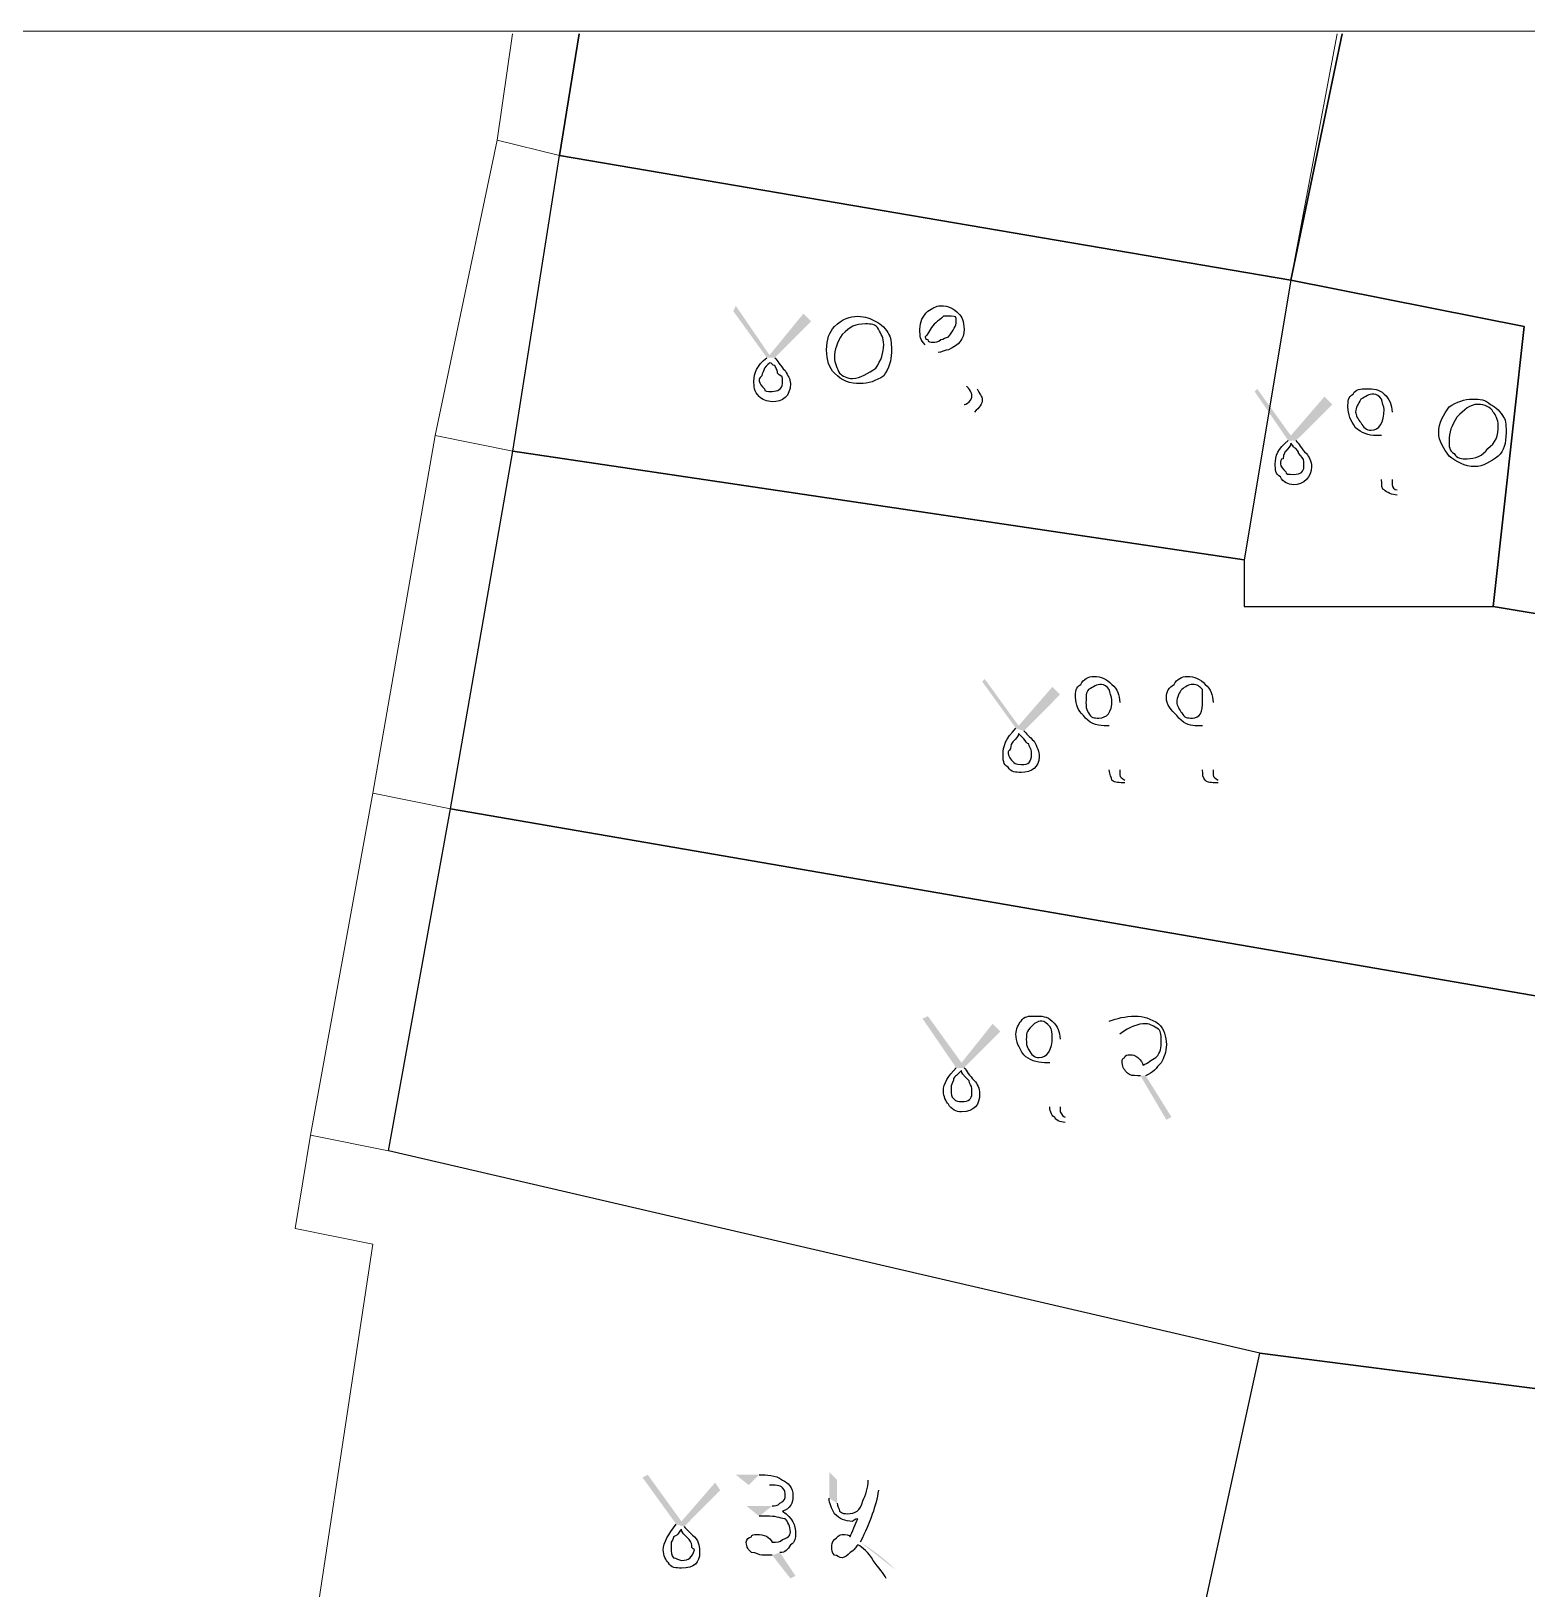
# Model space of a CAD drawing. Header units: inches. Extents: x 5 to 133, y 5 to 145.
# Drawn here: x 73.41 to 85.62, y 112.67 to 125.39 of the extents above; entities that cross this region are included whole.
import ezdxf

# ---------------------------------------------------------------- set-up
doc = ezdxf.new("R2010")
doc.units = ezdxf.units.IN
doc.header["$MEASUREMENT"] = 0
doc.layers.add('PDF_Geometry', color=7, linetype='Continuous')
doc.layers.add('PDF_Solid Fills', color=7, linetype='Continuous')

msp = doc.modelspace()

# ---------------------------------------------------------------- hatches: boundary and pattern name
at = {"layer": 'PDF_Solid Fills', "transparency": 33554559}
h = msp.add_hatch(color=256, dxfattribs=at)
h.paths.add_polyline_path([(79.417, 122.724), (79.142, 123.105), (79.163, 123.148), (79.438, 122.746), (79.714, 123.084), (79.777, 123.021), (79.481, 122.724)], flags=0)
h.paths.add_polyline_path([(80.814, 122.767), (81.132, 122.47)], flags=0)
h.paths.add_polyline_path([(81.111, 122.28), (81.026, 122.343)], flags=0)
h.paths.add_polyline_path([(81.047, 122.492), (80.708, 122.83)], flags=0)
h = msp.add_hatch(color=256, dxfattribs=at)
h.paths.add_polyline_path([(83.672, 122.047), (83.397, 122.449), (83.418, 122.47), (83.693, 122.089), (83.968, 122.407), (84.032, 122.343), (83.735, 122.047)], flags=0)
h.paths.add_polyline_path([(84.519, 122.28), (84.519, 121.73)], flags=0)
h.paths.add_polyline_path([(84.561, 121.645), (84.561, 121.603)], flags=0)
h = msp.add_hatch(color=256, dxfattribs=at)
h.paths.add_polyline_path([(81.449, 119.698), (81.174, 120.079), (81.195, 120.1), (81.471, 119.719), (81.746, 120.036), (81.809, 119.973), (81.513, 119.676)], flags=0)
h.paths.add_polyline_path([(82.296, 119.909), (82.296, 119.359)], flags=0)
h.paths.add_polyline_path([(82.338, 119.274), (82.338, 119.253)], flags=0)
h.paths.add_polyline_path([(83.058, 119.909), (83.058, 119.359)], flags=0)
h.paths.add_polyline_path([(83.1, 119.274), (83.1, 119.253)], flags=0)
h = msp.add_hatch(color=256, dxfattribs=at)
h.paths.add_polyline_path([(80.962, 116.925), (80.687, 117.327), (80.73, 117.348), (81.005, 116.967), (81.259, 117.285), (81.322, 117.221), (81.026, 116.925)], flags=0)
h.paths.add_polyline_path([(81.809, 117.158), (81.809, 116.607)], flags=0)
h.paths.add_polyline_path([(81.852, 116.523), (81.852, 116.48)], flags=0)
h.paths.add_polyline_path([(82.296, 117.2), (82.211, 117.306)], flags=0)
h.paths.add_polyline_path([(82.508, 116.861), (82.719, 116.523), (82.677, 116.501), (82.465, 116.861)], flags=0)
h = msp.add_hatch(color=256, dxfattribs=at)
h.paths.add_polyline_path([(78.676, 113.199), (78.401, 113.58), (78.444, 113.602), (78.719, 113.221), (78.994, 113.538), (79.036, 113.475), (78.74, 113.178)], flags=0)
h.paths.add_polyline_path([(79.269, 113.517), (79.163, 113.602), (79.354, 113.602)], flags=0)
h.paths.add_polyline_path([(79.523, 112.967), (79.65, 112.776), (79.608, 112.755), (79.46, 112.945)], flags=0)
h.paths.add_polyline_path([(79.354, 113.263), (79.248, 113.348), (79.46, 113.348)], flags=0)
h.paths.add_polyline_path([(80.243, 113.559), (80.327, 113.475)], flags=0)
h.paths.add_polyline_path([(80.476, 112.818, 0.059151), (80.179, 113.051)], flags=0)
h.paths.add_polyline_path([(80.476, 112.818), (80.391, 112.755)], flags=0)
h.paths.add_polyline_path([(79.925, 113.411), (79.925, 113.623), (79.989, 113.559), (79.989, 113.369)], flags=0)

# ---------------------------------------------------------------- linework, layer by layer
at = {"layer": 'PDF_Geometry', "lineweight": 13}
msp.add_lwpolyline([(5.059, 125.391), (99.991, 125.391), (99.991, 32.131), (5.059, 32.131)], close=True, dxfattribs=at)
at = {"layer": 'PDF_Geometry', "lineweight": 9}
msp.add_lwpolyline([(75.565, 111.294), (76.2, 115.485), (75.565, 115.612), (75.692, 116.374), (76.2, 119.168), (76.708, 122.089), (77.216, 124.502), (77.34, 125.37), (77.216, 124.502), (77.724, 124.375), (83.693, 123.359), (84.07, 125.37), (83.693, 123.359), (77.724, 124.375), (77.216, 124.502), (77.34, 125.37), (77.216, 124.502), (76.708, 122.089), (76.2, 119.168), (75.692, 116.374), (75.565, 115.612), (76.2, 115.485), (75.565, 111.294)], dxfattribs=at)
at = {"layer": 'PDF_Geometry', "color": 21, "lineweight": 13, "true_color": 0xffafaf}
for points in [[(77.724, 124.375), (83.693, 123.359), (84.112, 125.37), (83.693, 123.359), (85.598, 122.978), (83.693, 123.359), (84.112, 125.37), (83.693, 123.359), (84.112, 125.37), (83.693, 123.359), (77.724, 124.375), (77.883, 125.37)], [(84.112, 125.37), (83.693, 123.359)], [(83.693, 123.359), (83.312, 121.073), (77.343, 121.962), (77.724, 124.375)], [(83.693, 123.359), (83.312, 121.073), (77.343, 121.962), (77.724, 124.375)], [(83.693, 123.359), (83.312, 121.073), (77.343, 121.962), (77.724, 124.375)], [(83.693, 123.359), (83.312, 121.073), (77.343, 121.962), (77.724, 124.375)], [(83.312, 121.073), (83.312, 120.692), (85.344, 120.692), (88.392, 120.184), (87.884, 117.136), (76.835, 119.041), (77.343, 121.962)], [(83.312, 121.073), (83.312, 120.692), (85.344, 120.692), (88.392, 120.184), (87.884, 117.136), (76.835, 119.041), (77.343, 121.962)], [(83.312, 121.073), (83.312, 120.692), (85.344, 120.692), (88.392, 120.184), (87.884, 117.136), (76.835, 119.041), (77.343, 121.962)], [(83.312, 121.073), (83.312, 120.692), (85.344, 120.692), (88.392, 120.184), (87.884, 117.136), (76.835, 119.041), (77.343, 121.962)], [(87.884, 117.136), (87.757, 116.628), (87.376, 114.088), (83.439, 114.596), (76.327, 116.247), (76.835, 119.041)], [(87.884, 117.136), (87.757, 116.628), (87.376, 114.088), (83.439, 114.596), (76.327, 116.247), (76.835, 119.041)], [(87.884, 117.136), (87.757, 116.628), (87.376, 114.088), (83.439, 114.596), (76.327, 116.247), (76.835, 119.041)], [(87.884, 117.136), (87.757, 116.628), (87.376, 114.088), (83.439, 114.596), (76.327, 116.247), (76.835, 119.041)], [(87.376, 114.088), (89.662, 113.707), (89.154, 110.532), (82.804, 111.675), (83.439, 114.596)], [(87.376, 114.088), (89.662, 113.707), (89.154, 110.532), (82.804, 111.675), (83.439, 114.596)], [(87.376, 114.088), (89.662, 113.707), (89.154, 110.532), (82.804, 111.675), (83.439, 114.596)], [(87.376, 114.088), (89.662, 113.707), (89.154, 110.532), (82.804, 111.675), (83.439, 114.596)]]:
    msp.add_lwpolyline(points, close=True, dxfattribs=at)
at = {"layer": 'PDF_Geometry', "color": 21, "lineweight": 25, "true_color": 0xffafaf}
for points in [[(77.883, 125.37), (77.724, 124.375), (83.693, 123.359), (84.112, 125.37), (83.693, 123.359), (77.724, 124.375)], [(84.112, 125.37), (83.693, 123.359), (85.598, 122.978), (85.344, 120.692), (88.392, 120.184), (88.773, 122.724), (89.254, 125.37), (88.773, 122.724), (88.392, 120.184), (85.344, 120.692), (85.598, 122.978), (83.693, 123.359)], [(83.693, 123.359), (83.312, 121.073), (77.343, 121.962), (77.724, 124.375)], [(83.693, 123.359), (83.312, 121.073), (77.343, 121.962), (77.724, 124.375)], [(83.312, 121.073), (83.312, 120.692), (85.344, 120.692), (88.392, 120.184), (87.884, 117.136), (76.835, 119.041), (77.343, 121.962)], [(83.312, 121.073), (83.312, 120.692), (85.344, 120.692), (88.392, 120.184), (87.884, 117.136), (76.835, 119.041), (77.343, 121.962)], [(87.884, 117.136), (87.757, 116.628), (87.376, 114.088), (83.439, 114.596), (76.327, 116.247), (76.835, 119.041)], [(87.884, 117.136), (87.757, 116.628), (87.376, 114.088), (83.439, 114.596), (76.327, 116.247), (76.835, 119.041)], [(87.376, 114.088), (89.662, 113.707), (89.154, 110.532), (82.804, 111.675), (83.439, 114.596)], [(87.376, 114.088), (89.662, 113.707), (89.154, 110.532), (82.804, 111.675), (83.439, 114.596)]]:
    msp.add_lwpolyline(points, close=True, dxfattribs=at)
at = {"layer": 'PDF_Geometry', "color": 21, "lineweight": 13, "true_color": 0xffafaf}
for points in [[(88.392, 120.184), (85.344, 120.692), (85.598, 122.978), (83.693, 123.359), (77.724, 124.375), (77.883, 125.37), (77.724, 124.375), (83.693, 123.359), (85.598, 122.978), (85.344, 120.692), (85.598, 122.978), (85.344, 120.692), (88.392, 120.184)], [(88.392, 120.184), (85.344, 120.692), (88.392, 120.184)]]:
    msp.add_lwpolyline(points, dxfattribs=at)
at = {"layer": 'PDF_Geometry', "lineweight": 9}
for points in [[(84.07, 125.37), (83.693, 123.359), (85.598, 122.978), (85.344, 120.692), (88.392, 120.184), (88.773, 122.724), (89.277, 125.37), (88.773, 122.724), (88.392, 120.184), (85.344, 120.692), (85.598, 122.978), (83.693, 123.359)], [(83.693, 123.359), (83.312, 121.073), (77.343, 121.962), (76.708, 122.089), (77.216, 124.502), (77.724, 124.375)], [(83.693, 123.359), (83.312, 121.073), (77.343, 121.962), (76.708, 122.089), (77.216, 124.502), (77.724, 124.375)], [(85.344, 120.692), (83.312, 120.692), (83.312, 121.073), (83.693, 123.359), (85.598, 122.978)], [(85.344, 120.692), (83.312, 120.692), (83.312, 121.073), (83.693, 123.359), (85.598, 122.978)], [(83.312, 121.073), (83.312, 120.692), (85.344, 120.692), (88.392, 120.184), (87.884, 117.136), (76.835, 119.041), (76.2, 119.168), (76.708, 122.089), (77.343, 121.962)], [(83.312, 121.073), (83.312, 120.692), (85.344, 120.692), (88.392, 120.184), (87.884, 117.136), (76.835, 119.041), (76.2, 119.168), (76.708, 122.089), (77.343, 121.962)], [(87.884, 117.136), (87.757, 116.628), (87.376, 114.088), (83.439, 114.596), (76.327, 116.247), (75.692, 116.374), (76.2, 119.168), (76.835, 119.041)], [(87.884, 117.136), (87.757, 116.628), (87.376, 114.088), (83.439, 114.596), (76.327, 116.247), (75.692, 116.374), (76.2, 119.168), (76.835, 119.041)], [(76.327, 116.247), (83.439, 114.596), (82.804, 111.675), (82.296, 109.008), (81.026, 109.262), (75.438, 110.278), (74.549, 110.405), (74.676, 111.421), (75.565, 111.294), (76.2, 115.485), (75.565, 115.612), (75.692, 116.374)], [(76.327, 116.247), (83.439, 114.596), (82.804, 111.675), (82.296, 109.008), (81.026, 109.262), (75.438, 110.278), (74.549, 110.405), (74.676, 111.421), (75.565, 111.294), (76.2, 115.485), (75.565, 115.612), (75.692, 116.374)], [(87.376, 114.088), (89.662, 113.707), (90.551, 112.691), (90.17, 110.278), (89.154, 110.532), (82.804, 111.675), (83.439, 114.596)], [(87.376, 114.088), (89.662, 113.707), (90.551, 112.691), (90.17, 110.278), (89.154, 110.532), (82.804, 111.675), (83.439, 114.596)]]:
    msp.add_lwpolyline(points, close=True, dxfattribs=at)
at = {"layer": 'PDF_Geometry', "lineweight": 25}
for points in [[(80.73, 123.105), (80.772, 123.127), (80.793, 123.148), (80.835, 123.148)], [(80.835, 123.148), (80.899, 123.148), (80.941, 123.127), (80.984, 123.084)], [(79.968, 122.978), (80.031, 123.042), (80.095, 123.063), (80.158, 123.063)], [(80.158, 123.063), (80.222, 123.063), (80.264, 123.042), (80.306, 123.021)], [(80.306, 123.021), (80.349, 123), (80.391, 122.957), (80.412, 122.915)], [(80.666, 122.957), (80.666, 123.021), (80.687, 123.063), (80.73, 123.105)], [(80.857, 123.063), (80.814, 123.021), (80.772, 123), (80.751, 122.957)], [(80.92, 123.063), (80.899, 123.063), (80.878, 123.063), (80.857, 123.063)], [(80.899, 122.894), (80.941, 122.957), (80.962, 122.978), (80.962, 123.021)], [(80.962, 123.021), (80.962, 123.063), (80.962, 123.063), (80.92, 123.063)], [(80.984, 123.084), (81.005, 123.063), (81.026, 123.021), (81.026, 122.957)], [(79.904, 122.788), (79.904, 122.873), (79.925, 122.936), (79.968, 122.978)], [(80.031, 122.915), (79.989, 122.851), (79.968, 122.788), (79.968, 122.724)], [(80.222, 123), (80.137, 123), (80.095, 122.978), (80.031, 122.915)], [(80.327, 122.957), (80.306, 123), (80.264, 123), (80.222, 123)], [(80.37, 122.83), (80.37, 122.894), (80.349, 122.915), (80.327, 122.957)], [(80.412, 122.915), (80.433, 122.873), (80.433, 122.83), (80.433, 122.767)], [(80.708, 122.83), (80.666, 122.873), (80.666, 122.894), (80.666, 122.957)], [(80.751, 122.957), (80.73, 122.915), (80.708, 122.894), (80.708, 122.894)], [(80.708, 122.894), (80.708, 122.873), (80.73, 122.873), (80.73, 122.873)], [(80.835, 122.873), (80.857, 122.873), (80.878, 122.894), (80.899, 122.894)], [(81.026, 122.957), (81.026, 122.873), (80.984, 122.83), (80.899, 122.788)], [(79.968, 122.597), (79.925, 122.64), (79.904, 122.703), (79.904, 122.788)], [(80.306, 122.64), (80.349, 122.703), (80.37, 122.767), (80.37, 122.83)], [(80.433, 122.767), (80.433, 122.703), (80.412, 122.64), (80.37, 122.576)], [(80.73, 122.873), (80.73, 122.851), (80.751, 122.851), (80.772, 122.851)], [(80.772, 122.851), (80.793, 122.851), (80.814, 122.851), (80.835, 122.873)], [(80.899, 122.788), (80.878, 122.788), (80.835, 122.767), (80.814, 122.767)], [(79.311, 122.534), (79.311, 122.597), (79.333, 122.661), (79.417, 122.724)], [(79.396, 122.64), (79.396, 122.619), (79.375, 122.597), (79.375, 122.576)], [(79.438, 122.682), (79.438, 122.682), (79.417, 122.661), (79.396, 122.64)], [(79.481, 122.661), (79.46, 122.661), (79.46, 122.682), (79.438, 122.682)], [(79.481, 122.724), (79.502, 122.703), (79.523, 122.661), (79.565, 122.619)], [(79.502, 122.597), (79.502, 122.619), (79.502, 122.619), (79.481, 122.661)], [(79.968, 122.724), (79.968, 122.682), (79.989, 122.64), (80.01, 122.597)], [(80.116, 122.555), (80.179, 122.555), (80.243, 122.597), (80.306, 122.64)], [(79.354, 122.407), (79.311, 122.449), (79.311, 122.492), (79.311, 122.534)], [(79.375, 122.576), (79.354, 122.555), (79.354, 122.555), (79.354, 122.534)], [(79.354, 122.534), (79.354, 122.513), (79.375, 122.492), (79.396, 122.47)], [(79.46, 122.449), (79.502, 122.449), (79.544, 122.47), (79.544, 122.513)], [(79.608, 122.513), (79.608, 122.407), (79.544, 122.365), (79.46, 122.365)], [(79.544, 122.555), (79.544, 122.576), (79.523, 122.576), (79.502, 122.597)], [(79.544, 122.513), (79.544, 122.513), (79.544, 122.534), (79.544, 122.555)], [(79.565, 122.619), (79.587, 122.576), (79.608, 122.555), (79.608, 122.513)], [(80.179, 122.513), (80.095, 122.513), (80.031, 122.534), (79.968, 122.597)], [(80.01, 122.597), (80.031, 122.576), (80.073, 122.555), (80.116, 122.555)], [(80.37, 122.576), (80.306, 122.534), (80.243, 122.513), (80.179, 122.513)], [(79.46, 122.365), (79.417, 122.365), (79.375, 122.386), (79.354, 122.407)], [(79.396, 122.47), (79.396, 122.449), (79.417, 122.449), (79.46, 122.449)], [(81.089, 122.407), (81.089, 122.428), (81.089, 122.449), (81.047, 122.492)], [(81.068, 122.365), (81.089, 122.386), (81.089, 122.407), (81.089, 122.407)], [(81.174, 122.386), (81.174, 122.343), (81.153, 122.322), (81.111, 122.28)], [(81.132, 122.47), (81.153, 122.428), (81.174, 122.407), (81.174, 122.386)], [(84.159, 122.322), (84.159, 122.365), (84.159, 122.407), (84.201, 122.428)], [(84.201, 122.428), (84.222, 122.47), (84.265, 122.47), (84.307, 122.47)], [(84.265, 122.386), (84.243, 122.343), (84.222, 122.322), (84.222, 122.28)], [(84.37, 122.428), (84.328, 122.428), (84.307, 122.407), (84.265, 122.386)], [(84.307, 122.47), (84.37, 122.47), (84.413, 122.47), (84.455, 122.428)], [(84.434, 122.386), (84.413, 122.407), (84.392, 122.428), (84.37, 122.428)], [(84.455, 122.301), (84.455, 122.322), (84.434, 122.365), (84.434, 122.386)], [(84.455, 122.428), (84.497, 122.386), (84.519, 122.343), (84.519, 122.28)], [(84.984, 122.322), (85.048, 122.365), (85.111, 122.386), (85.175, 122.386)], [(85.175, 122.386), (85.238, 122.386), (85.281, 122.386), (85.323, 122.343)], [(81.026, 122.343), (81.026, 122.343), (81.047, 122.343), (81.068, 122.365)], [(84.222, 122.153), (84.18, 122.216), (84.159, 122.259), (84.159, 122.322)], [(84.222, 122.28), (84.222, 122.259), (84.243, 122.216), (84.265, 122.195)], [(84.349, 122.132), (84.413, 122.132), (84.455, 122.195), (84.455, 122.301)], [(84.9, 122.111), (84.9, 122.195), (84.942, 122.259), (84.984, 122.322)], [(85.217, 122.343), (85.154, 122.343), (85.111, 122.301), (85.048, 122.238)], [(85.344, 122.28), (85.323, 122.322), (85.281, 122.343), (85.217, 122.343)], [(85.323, 122.343), (85.365, 122.322), (85.408, 122.28), (85.429, 122.238)], [(85.386, 122.174), (85.386, 122.216), (85.365, 122.259), (85.344, 122.28)], [(84.392, 122.089), (84.328, 122.089), (84.265, 122.111), (84.222, 122.153)], [(84.265, 122.195), (84.286, 122.153), (84.307, 122.132), (84.349, 122.132)], [(85.048, 122.238), (85.005, 122.174), (84.984, 122.111), (84.984, 122.047)], [(85.302, 121.984), (85.365, 122.026), (85.386, 122.089), (85.386, 122.174)], [(85.429, 122.238), (85.45, 122.216), (85.45, 122.153), (85.45, 122.111)], [(83.566, 121.857), (83.566, 121.92), (83.587, 121.984), (83.672, 122.047)], [(83.693, 122.026), (83.693, 122.005), (83.672, 121.984), (83.651, 121.962)], [(83.735, 121.984), (83.714, 121.984), (83.714, 122.005), (83.693, 122.026)], [(83.735, 122.047), (83.757, 122.026), (83.778, 121.984), (83.82, 121.941)], [(84.434, 122.089), (84.413, 122.089), (84.392, 122.089), (84.392, 122.089)], [(84.984, 121.92), (84.942, 121.984), (84.9, 122.047), (84.9, 122.111)], [(84.984, 122.047), (84.984, 122.005), (84.984, 121.962), (85.027, 121.941)], [(85.45, 122.111), (85.45, 122.026), (85.429, 121.962), (85.386, 121.92)], [(83.63, 121.899), (83.608, 121.899), (83.608, 121.878), (83.608, 121.857)], [(83.651, 121.962), (83.651, 121.962), (83.63, 121.941), (83.63, 121.899)], [(83.757, 121.941), (83.757, 121.941), (83.757, 121.962), (83.735, 121.984)], [(83.799, 121.878), (83.799, 121.899), (83.778, 121.92), (83.757, 121.941)], [(83.799, 121.835), (83.799, 121.857), (83.799, 121.857), (83.799, 121.878)], [(83.82, 121.941), (83.841, 121.92), (83.862, 121.878), (83.862, 121.835)], [(85.196, 121.835), (85.111, 121.835), (85.048, 121.878), (84.984, 121.92)], [(85.027, 121.941), (85.048, 121.899), (85.09, 121.899), (85.132, 121.899)], [(85.132, 121.899), (85.196, 121.899), (85.259, 121.92), (85.302, 121.984)], [(85.386, 121.92), (85.323, 121.878), (85.259, 121.835), (85.196, 121.835)], [(83.608, 121.751), (83.566, 121.772), (83.566, 121.814), (83.566, 121.857)], [(83.608, 121.857), (83.608, 121.835), (83.63, 121.814), (83.651, 121.793)], [(83.714, 121.687), (83.672, 121.687), (83.63, 121.708), (83.608, 121.751)], [(83.651, 121.793), (83.651, 121.772), (83.672, 121.772), (83.714, 121.772)], [(83.714, 121.772), (83.778, 121.772), (83.799, 121.793), (83.799, 121.835)], [(83.862, 121.835), (83.862, 121.751), (83.799, 121.687), (83.714, 121.687)], [(84.455, 121.645), (84.434, 121.645), (84.434, 121.687), (84.434, 121.73)], [(84.561, 121.603), (84.519, 121.603), (84.476, 121.624), (84.455, 121.645)], [(84.519, 121.73), (84.519, 121.708), (84.519, 121.687), (84.519, 121.687)], [(84.519, 121.687), (84.519, 121.666), (84.54, 121.645), (84.561, 121.645)], [(81.979, 120.057), (82, 120.1), (82.042, 120.121), (82.084, 120.121)], [(82.084, 120.121), (82.148, 120.121), (82.19, 120.1), (82.233, 120.057)], [(82.741, 120.057), (82.762, 120.1), (82.804, 120.121), (82.846, 120.121)], [(82.846, 120.121), (82.91, 120.121), (82.952, 120.1), (82.995, 120.057)], [(81.936, 119.952), (81.936, 119.994), (81.936, 120.036), (81.979, 120.057)], [(82.042, 120.015), (82.021, 119.994), (82.021, 119.952), (82.021, 119.909)], [(82.148, 120.057), (82.106, 120.057), (82.084, 120.036), (82.042, 120.015)], [(82.211, 120.015), (82.19, 120.036), (82.169, 120.057), (82.148, 120.057)], [(82.233, 119.93), (82.233, 119.952), (82.211, 119.994), (82.211, 120.015)], [(82.233, 120.057), (82.275, 120.015), (82.296, 119.973), (82.296, 119.909)], [(82.677, 119.952), (82.677, 119.994), (82.698, 120.036), (82.741, 120.057)], [(82.804, 120.015), (82.783, 119.994), (82.762, 119.952), (82.762, 119.909)], [(82.889, 120.057), (82.868, 120.057), (82.825, 120.036), (82.804, 120.015)], [(82.973, 120.015), (82.952, 120.036), (82.931, 120.057), (82.889, 120.057)], [(82.973, 119.93), (82.973, 119.952), (82.973, 119.994), (82.973, 120.015)], [(82.995, 120.057), (83.037, 120.015), (83.058, 119.973), (83.058, 119.909)], [(82, 119.803), (81.957, 119.846), (81.936, 119.888), (81.936, 119.952)], [(82.021, 119.909), (82.021, 119.888), (82.021, 119.846), (82.042, 119.825)], [(82.127, 119.782), (82.19, 119.782), (82.233, 119.825), (82.233, 119.93)], [(82.762, 119.803), (82.719, 119.846), (82.677, 119.888), (82.677, 119.952)], [(82.762, 119.909), (82.762, 119.888), (82.783, 119.846), (82.804, 119.825)], [(82.889, 119.782), (82.952, 119.782), (82.973, 119.825), (82.973, 119.93)], [(82.169, 119.719), (82.106, 119.719), (82.042, 119.74), (82, 119.803)], [(82.042, 119.825), (82.063, 119.782), (82.084, 119.782), (82.127, 119.782)], [(82.211, 119.719), (82.19, 119.719), (82.169, 119.719), (82.169, 119.719)], [(82.91, 119.719), (82.868, 119.719), (82.804, 119.74), (82.762, 119.803)], [(82.804, 119.825), (82.825, 119.782), (82.846, 119.782), (82.889, 119.782)], [(82.973, 119.719), (82.952, 119.719), (82.931, 119.719), (82.91, 119.719)], [(81.344, 119.486), (81.344, 119.549), (81.365, 119.613), (81.449, 119.698)], [(81.428, 119.592), (81.428, 119.592), (81.407, 119.571), (81.407, 119.549)], [(81.471, 119.655), (81.471, 119.634), (81.449, 119.613), (81.428, 119.592)], [(81.513, 119.613), (81.513, 119.613), (81.492, 119.634), (81.471, 119.655)], [(81.513, 119.676), (81.534, 119.655), (81.555, 119.634), (81.598, 119.592)], [(81.555, 119.571), (81.534, 119.571), (81.534, 119.592), (81.513, 119.613)], [(81.598, 119.592), (81.619, 119.549), (81.64, 119.507), (81.64, 119.465)], [(81.386, 119.38), (81.344, 119.401), (81.344, 119.444), (81.344, 119.486)], [(81.407, 119.549), (81.407, 119.528), (81.386, 119.507), (81.386, 119.507)], [(81.386, 119.507), (81.386, 119.465), (81.407, 119.444), (81.428, 119.422)], [(81.492, 119.401), (81.555, 119.401), (81.576, 119.422), (81.576, 119.486)], [(81.64, 119.465), (81.64, 119.38), (81.576, 119.338), (81.492, 119.338)], [(81.576, 119.507), (81.576, 119.528), (81.555, 119.549), (81.555, 119.571)], [(81.576, 119.486), (81.576, 119.486), (81.576, 119.486), (81.576, 119.507)], [(81.492, 119.338), (81.449, 119.338), (81.407, 119.338), (81.386, 119.38)], [(81.428, 119.422), (81.428, 119.422), (81.449, 119.401), (81.492, 119.401)], [(82.233, 119.274), (82.233, 119.295), (82.211, 119.317), (82.211, 119.359)], [(82.296, 119.359), (82.296, 119.338), (82.296, 119.317), (82.296, 119.317)], [(82.995, 119.274), (82.973, 119.295), (82.973, 119.317), (82.973, 119.359)], [(83.058, 119.359), (83.058, 119.338), (83.058, 119.317), (83.058, 119.317)], [(82.338, 119.253), (82.296, 119.253), (82.254, 119.253), (82.233, 119.274)], [(82.296, 119.317), (82.296, 119.295), (82.317, 119.295), (82.338, 119.274)], [(83.1, 119.253), (83.037, 119.253), (83.016, 119.253), (82.995, 119.274)], [(83.058, 119.317), (83.058, 119.295), (83.079, 119.295), (83.1, 119.274)], [(81.449, 117.2), (81.449, 117.242), (81.471, 117.285), (81.492, 117.306)], [(81.492, 117.306), (81.513, 117.348), (81.555, 117.348), (81.598, 117.348)], [(81.661, 117.306), (81.619, 117.306), (81.598, 117.285), (81.576, 117.263)], [(81.598, 117.348), (81.661, 117.348), (81.703, 117.348), (81.746, 117.306)], [(81.725, 117.263), (81.703, 117.285), (81.682, 117.306), (81.661, 117.306)], [(81.746, 117.306), (81.788, 117.263), (81.809, 117.221), (81.809, 117.158)], [(82.211, 117.306), (82.275, 117.327), (82.338, 117.348), (82.423, 117.348)], [(82.423, 117.348), (82.487, 117.348), (82.55, 117.327), (82.614, 117.285)], [(81.513, 117.031), (81.471, 117.094), (81.449, 117.136), (81.449, 117.2)], [(81.576, 117.263), (81.534, 117.221), (81.534, 117.2), (81.534, 117.158)], [(81.64, 117.009), (81.703, 117.009), (81.746, 117.073), (81.746, 117.179)], [(81.746, 117.179), (81.746, 117.2), (81.746, 117.242), (81.725, 117.263)], [(82.508, 117.285), (82.444, 117.285), (82.381, 117.263), (82.296, 117.2)], [(82.614, 117.242), (82.571, 117.263), (82.55, 117.285), (82.508, 117.285)], [(82.614, 117.285), (82.656, 117.242), (82.677, 117.179), (82.677, 117.115)], [(82.635, 117.136), (82.635, 117.179), (82.635, 117.221), (82.614, 117.242)], [(81.534, 117.158), (81.534, 117.136), (81.534, 117.094), (81.555, 117.073)], [(81.555, 117.073), (81.576, 117.031), (81.598, 117.009), (81.64, 117.009)], [(82.592, 117.009), (82.635, 117.052), (82.635, 117.094), (82.635, 117.136)], [(82.677, 117.115), (82.677, 117.052), (82.656, 117.009), (82.635, 116.967)], [(80.857, 116.734), (80.857, 116.798), (80.899, 116.861), (80.962, 116.925)], [(81.026, 116.925), (81.047, 116.904), (81.068, 116.861), (81.111, 116.819)], [(81.682, 116.967), (81.619, 116.967), (81.555, 116.988), (81.513, 117.031)], [(81.725, 116.967), (81.703, 116.967), (81.703, 116.967), (81.682, 116.967)], [(82.317, 116.967), (82.317, 116.988), (82.317, 117.009), (82.338, 117.009)], [(82.36, 116.882), (82.338, 116.904), (82.317, 116.925), (82.317, 116.967)], [(82.338, 117.009), (82.338, 117.031), (82.36, 117.031), (82.381, 117.031)], [(82.381, 117.031), (82.402, 117.031), (82.423, 117.031), (82.444, 117.009)], [(82.444, 117.009), (82.465, 116.988), (82.487, 116.967), (82.487, 116.946)], [(82.487, 116.946), (82.529, 116.967), (82.55, 116.988), (82.592, 117.009)], [(82.635, 116.967), (82.592, 116.925), (82.571, 116.882), (82.508, 116.861)], [(80.941, 116.84), (80.941, 116.84), (80.941, 116.819), (80.92, 116.777)], [(81.005, 116.904), (80.984, 116.882), (80.962, 116.861), (80.941, 116.84)], [(81.026, 116.861), (81.026, 116.861), (81.005, 116.882), (81.005, 116.904)], [(81.068, 116.819), (81.068, 116.819), (81.047, 116.84), (81.026, 116.861)], [(81.089, 116.755), (81.089, 116.777), (81.068, 116.798), (81.068, 116.819)], [(81.111, 116.819), (81.132, 116.798), (81.153, 116.755), (81.153, 116.713)], [(82.444, 116.861), (82.402, 116.861), (82.381, 116.861), (82.36, 116.882)], [(82.465, 116.861), (82.465, 116.861), (82.444, 116.861), (82.444, 116.861)], [(80.899, 116.628), (80.878, 116.65), (80.857, 116.692), (80.857, 116.734)], [(80.92, 116.777), (80.92, 116.777), (80.92, 116.755), (80.92, 116.734)], [(80.92, 116.734), (80.92, 116.713), (80.92, 116.692), (80.941, 116.671)], [(80.941, 116.671), (80.962, 116.65), (80.984, 116.65), (81.005, 116.65)], [(81.005, 116.65), (81.068, 116.65), (81.089, 116.671), (81.089, 116.713)], [(81.153, 116.713), (81.153, 116.628), (81.111, 116.565), (81.005, 116.565)], [(81.089, 116.713), (81.089, 116.734), (81.089, 116.734), (81.089, 116.755)], [(81.005, 116.565), (80.962, 116.565), (80.92, 116.586), (80.899, 116.628)], [(81.767, 116.523), (81.746, 116.523), (81.725, 116.565), (81.725, 116.607)], [(81.809, 116.607), (81.809, 116.586), (81.809, 116.565), (81.809, 116.565)], [(81.809, 116.565), (81.83, 116.544), (81.83, 116.523), (81.852, 116.523)], [(81.852, 116.48), (81.809, 116.48), (81.767, 116.501), (81.767, 116.523)], [(79.354, 113.602), (79.417, 113.602), (79.481, 113.602), (79.544, 113.559)], [(79.544, 113.496), (79.523, 113.517), (79.481, 113.517), (79.438, 113.517)], [(79.544, 113.559), (79.587, 113.538), (79.629, 113.496), (79.629, 113.432)], [(79.565, 113.432), (79.565, 113.453), (79.565, 113.475), (79.544, 113.496)], [(80.327, 113.475), (80.306, 113.348), (80.264, 113.221), (80.179, 113.051)], [(80.2, 113.39), (80.222, 113.432), (80.243, 113.496), (80.243, 113.559)], [(79.46, 113.348), (79.481, 113.348), (79.502, 113.348), (79.523, 113.369)], [(79.523, 113.369), (79.565, 113.39), (79.565, 113.411), (79.565, 113.432)], [(79.629, 113.432), (79.629, 113.369), (79.608, 113.326), (79.544, 113.305)], [(79.968, 113.284), (79.946, 113.326), (79.925, 113.369), (79.925, 113.411)], [(79.989, 113.369), (79.989, 113.348), (80.01, 113.326), (80.01, 113.305)], [(80.073, 113.284), (80.137, 113.284), (80.179, 113.305), (80.2, 113.39)], [(79.396, 113.263), (79.375, 113.263), (79.354, 113.263), (79.354, 113.263)], [(79.438, 113.263), (79.438, 113.263), (79.417, 113.263), (79.396, 113.263)], [(79.565, 113.242), (79.544, 113.242), (79.502, 113.263), (79.438, 113.263)], [(79.544, 113.305), (79.629, 113.242), (79.65, 113.199), (79.65, 113.115)], [(79.608, 113.136), (79.608, 113.178), (79.587, 113.221), (79.565, 113.242)], [(80.116, 113.221), (80.052, 113.221), (80.01, 113.242), (79.968, 113.284)], [(80.01, 113.305), (80.031, 113.284), (80.052, 113.284), (80.073, 113.284)], [(80.095, 113.094), (80.116, 113.136), (80.137, 113.199), (80.158, 113.242)], [(80.158, 113.242), (80.137, 113.242), (80.116, 113.221), (80.116, 113.221)], [(78.571, 112.988), (78.571, 113.051), (78.613, 113.115), (78.676, 113.199)], [(78.655, 113.094), (78.655, 113.094), (78.655, 113.072), (78.634, 113.051)], [(78.719, 113.157), (78.698, 113.136), (78.698, 113.115), (78.655, 113.094)], [(78.74, 113.115), (78.74, 113.115), (78.719, 113.136), (78.719, 113.157)], [(78.74, 113.178), (78.761, 113.157), (78.782, 113.136), (78.825, 113.094)], [(78.782, 113.072), (78.782, 113.072), (78.761, 113.094), (78.74, 113.115)], [(78.825, 113.094), (78.867, 113.051), (78.867, 113.009), (78.867, 112.967)], [(79.248, 113.051), (79.248, 113.072), (79.269, 113.094), (79.29, 113.094)], [(79.29, 113.094), (79.29, 113.115), (79.311, 113.115), (79.333, 113.115)], [(79.333, 113.115), (79.396, 113.115), (79.438, 113.094), (79.46, 113.051)], [(79.544, 113.072), (79.587, 113.094), (79.608, 113.094), (79.608, 113.136)], [(79.65, 113.115), (79.65, 113.094), (79.65, 113.051), (79.608, 113.03)], [(79.968, 113.072), (79.989, 113.094), (80.01, 113.115), (80.031, 113.115)], [(80.031, 113.115), (80.052, 113.115), (80.095, 113.115), (80.095, 113.094)], [(78.613, 112.882), (78.592, 112.903), (78.571, 112.945), (78.571, 112.988)], [(78.634, 113.051), (78.634, 113.03), (78.634, 113.009), (78.634, 113.009)], [(78.634, 113.009), (78.634, 112.967), (78.634, 112.945), (78.655, 112.924)], [(78.719, 112.903), (78.782, 112.903), (78.803, 112.924), (78.825, 112.988)], [(78.867, 112.967), (78.867, 112.882), (78.825, 112.84), (78.719, 112.84)], [(78.803, 113.009), (78.803, 113.03), (78.803, 113.051), (78.782, 113.072)], [(78.825, 112.988), (78.825, 112.988), (78.825, 112.988), (78.803, 113.009)], [(79.29, 112.967), (79.269, 112.988), (79.248, 113.009), (79.248, 113.051)], [(79.375, 112.945), (79.354, 112.945), (79.333, 112.967), (79.29, 112.967)], [(79.46, 113.051), (79.502, 113.051), (79.523, 113.051), (79.544, 113.072)], [(79.608, 113.03), (79.587, 112.988), (79.565, 112.967), (79.523, 112.967)], [(79.946, 113.009), (79.946, 113.03), (79.946, 113.051), (79.968, 113.072)], [(79.968, 112.945), (79.946, 112.967), (79.946, 112.988), (79.946, 113.009)], [(80.095, 112.967), (80.073, 112.945), (80.052, 112.924), (80.031, 112.924)], [(80.158, 113.03), (80.137, 113.009), (80.137, 112.988), (80.095, 112.967)], [(80.285, 112.903), (80.243, 112.967), (80.2, 113.009), (80.158, 113.03)], [(78.719, 112.84), (78.676, 112.84), (78.634, 112.84), (78.613, 112.882)], [(78.655, 112.924), (78.676, 112.924), (78.698, 112.903), (78.719, 112.903)], [(79.46, 112.945), (79.438, 112.945), (79.417, 112.945), (79.375, 112.945)], [(80.031, 112.924), (80.01, 112.924), (79.989, 112.945), (79.968, 112.945)], [(80.391, 112.755), (80.37, 112.797), (80.327, 112.84), (80.285, 112.903)]]:
    msp.add_open_spline(points, degree=3, dxfattribs=at)

doc.saveas('drawing.dxf')
